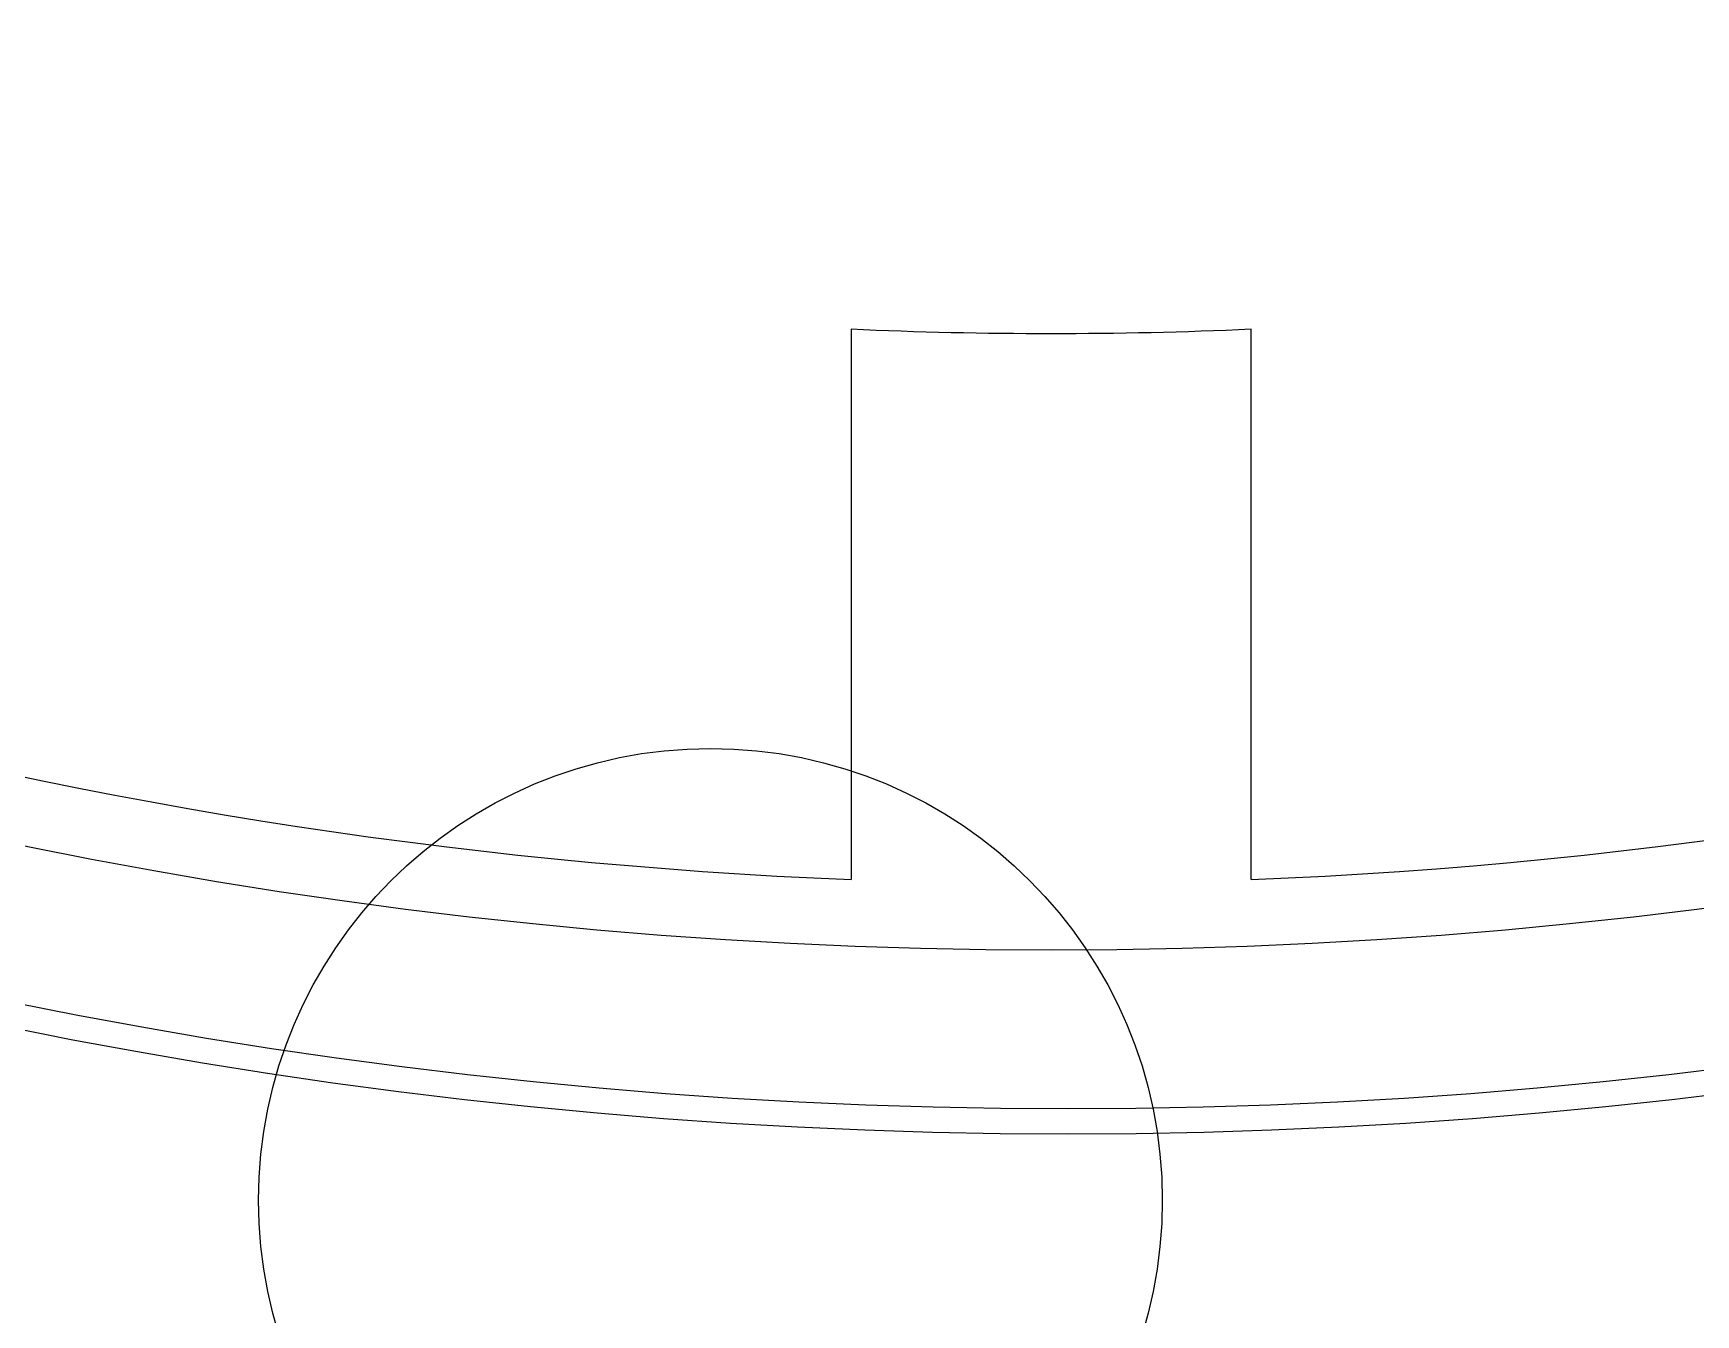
# Model space of a CAD drawing. Extents: x -19.1 to 19.1, y -19.1 to 19.1.
# Drawn here: x -7.888 to -6.14, y -5.716 to -4.369 of the extents above; entities that cross this region are included whole.
import ezdxf

# ---------------------------------------------------------------- set-up
doc = ezdxf.new("R2010")
doc.units = 0
doc.header["$LTSCALE"] = 32.67
doc.layers.add('G_OM_TRIE_D_ESQUISSE__ISO_', color=7, linetype='Continuous')
doc.layers.add('VISIBLE__ISO_', color=7, linetype='Continuous')

msp = doc.modelspace()

# ---------------------------------------------------------------- linework, layer by layer
at = {"layer": 'G_OM_TRIE_D_ESQUISSE__ISO_', "color": 7, "linetype": 'Continuous'}
for centre, radius in [((0, 0), 18.9), ((-7.176, -5.596), 0.475)]:
    msp.add_circle(centre, radius, dxfattribs=at)
at = {"layer": 'VISIBLE__ISO_', "color": 7, "linetype": 'Continuous'}
for p, q in [((-7.0282, -4.6801), (-7.0282, -5.2588)), ((-6.6077, -5.2589), (-6.6077, -4.6802))]:
    msp.add_line(p, q, dxfattribs=at)
for centre, radius in [((0, 0), 19.15), ((0, 0), 18.32), ((-6.8, 0), 5.5264), ((-6.8, 0), 5.5), ((-6.8178, -0.0037), 5.3293)]:
    msp.add_circle(centre, radius, dxfattribs=at)
for radius, start, end in [(5.2593, 240.5636, 267.7072), (5.2593, 272.2891, 299.4223), (4.6811, 267.4238, 272.572)]:
    msp.add_arc((-6.8178, -0.0037), radius, start, end, dxfattribs=at)

doc.saveas('drawing.dxf')
